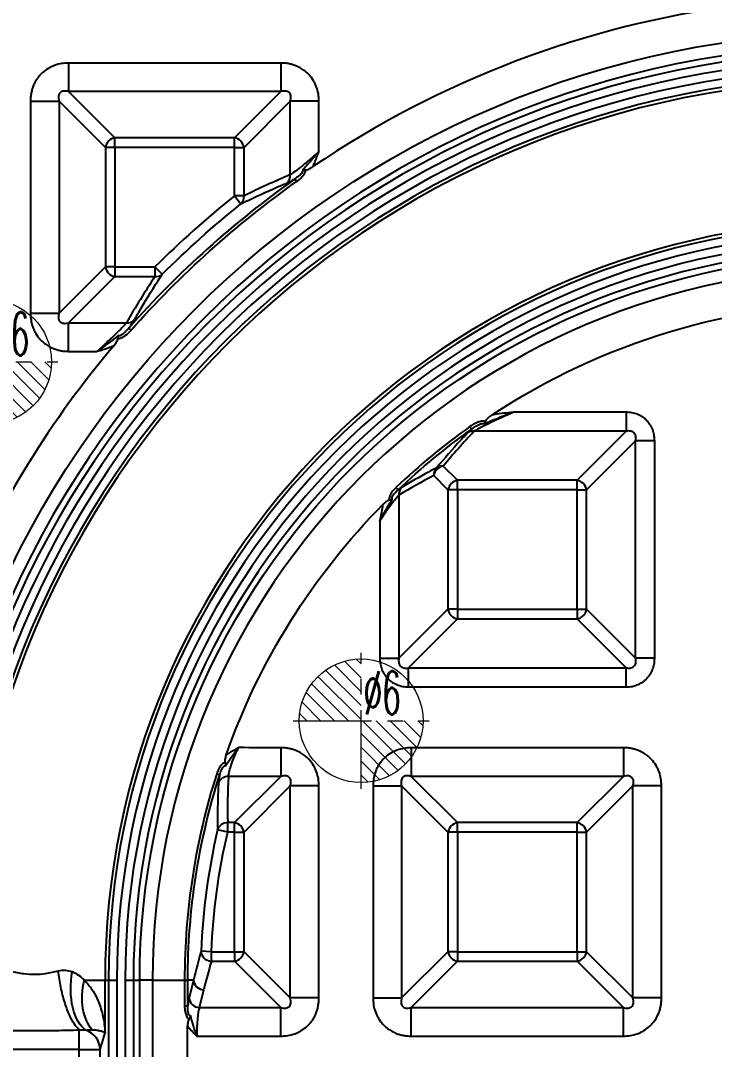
# Model space of a CAD drawing. Header units: millimetres. Extents: x 2595 to 3308, y 1499 to 1823.
# Drawn here: x 3093 to 3126.62, y 1670.16 to 1720.04 of the extents above; entities that cross this region are included whole.
import ezdxf
from ezdxf.lldxf.tags import DXFTag

# ---------------------------------------------------------------- set-up
doc = ezdxf.new("R2010")
doc.units = ezdxf.units.MM
doc.linetypes.add('CENTER', pattern=[2, 1.25, -0.25, 0.25, -0.25])
doc.layers.add('5', color=7, linetype='Continuous', true_color=0xffffff)
doc.layers.add('epin', color=13, linetype='Continuous', lineweight=9)
doc.styles.add('TXT05', font='txt.shx', dxfattribs={"width": 0.5, "bigfont": 'gbcbig.shx'})
tags = doc.linetypes.add('DASHED', pattern=[25.72, 12.86, -12.86]).pattern_tags.tags
tags[6:7] = [DXFTag(74, 4), DXFTag(75, 0), DXFTag(340, '0'), DXFTag(46, 0.0), DXFTag(50, 0.0), DXFTag(44, 0.0), DXFTag(45, 0.0)]
tags[4:5] = [DXFTag(74, 4), DXFTag(75, 0), DXFTag(340, '0'), DXFTag(46, 0.0), DXFTag(50, 0.0), DXFTag(44, 0.0), DXFTag(45, 0.0)]

# ---------------------------------------------------------------- blocks, each defined once
blk = doc.blocks.new('epin_ejp_6')
at = {"layer": 'epin'}
h = blk.add_hatch(dxfattribs=at)
h.set_pattern_fill('_ANSI31', color=123, scale=0.15, angle=90, style=0)
h.set_pattern_definition([(135, (-2656.51364, 153.2396), (-0.336759605, -0.336759605), [])])
h.paths.add_polyline_path([(0, 3, 0.414214), (-3, 0), (0, 0)])
h.paths.add_polyline_path([(3, 0), (0, 0), (0, -3, 0.414214)])
at = {"layer": 'epin', "color": 1, "linetype": 'CENTER', "ltscale": 3.048}
for p, q in [((0, -3.3), (0, 3.3)), ((-3.3, 0), (3.3, 0))]:
    blk.add_line(p, q, dxfattribs=at)
at = {"layer": 'epin'}
blk.add_circle((0, 0), 3, dxfattribs=at)
at = {"layer": 'epin', "color": 6, "style": 'TXT05', "width": 0.5}
blk.add_text('%%c6', height=2.1, dxfattribs=at).set_placement((0.12, 0.3))

msp = doc.modelspace()

# ---------------------------------------------------------------- linework, layer by layer
at = {"layer": '5', "color": 7, "linetype": 'Continuous'}
for p, q in [((3105.61, 1717.98), (3095.328, 1717.98)), ((3095.328, 1717.98), (3095.328, 1716.594)), ((3105.61, 1716.594), (3095.328, 1716.594)), ((3097.571, 1714.351), (3095.328, 1716.594)), ((3103.366, 1714.351), (3105.61, 1716.594)), ((3093.479, 1716.132), (3093.479, 1705.85)), ((3097.109, 1713.889), (3094.866, 1716.132)), ((3094.866, 1716.132), (3094.866, 1705.85)), ((3103.828, 1713.889), (3106.072, 1716.132)), ((3107.458, 1716.132), (3106.072, 1716.132)), ((3106.072, 1712.564), (3106.072, 1716.132)), ((3107.458, 1713.686), (3107.458, 1716.132)), ((3103.366, 1714.351), (3097.571, 1714.351)), ((3097.571, 1713.889), (3097.571, 1714.351)), ((3103.366, 1713.889), (3103.366, 1714.351)), ((3097.571, 1713.889), (3097.109, 1713.889)), ((3097.109, 1713.889), (3097.109, 1708.094)), ((3103.366, 1713.889), (3097.571, 1713.889)), ((3097.571, 1713.889), (3097.571, 1708.094)), ((3103.366, 1713.889), (3103.828, 1713.889)), ((3103.366, 1711.541), (3103.366, 1713.889)), ((3103.828, 1711.541), (3103.828, 1713.889)), ((3106.377, 1712.233), (3106.287, 1712.359)), ((3103.366, 1711.541), (3103.68, 1711.151)), ((3103.828, 1711.541), (3103.366, 1711.541)), ((3097.109, 1708.094), (3094.866, 1705.85)), ((3097.571, 1708.094), (3097.109, 1708.094)), ((3097.571, 1708.094), (3097.571, 1707.631)), ((3097.571, 1708.094), (3099.513, 1708.094)), ((3099.513, 1708.094), (3099.513, 1707.631)), ((3099.513, 1708.094), (3099.866, 1707.739)), ((3097.571, 1707.631), (3095.328, 1705.388)), ((3097.571, 1707.631), (3099.513, 1707.631)), ((3093.479, 1705.85), (3094.866, 1705.85)), ((3095.328, 1705.388), (3098.133, 1705.388)), ((3098.359, 1705.029), (3098.243, 1705.131)), ((3095.328, 1704.002), (3096.711, 1704.002)), ((3122.339, 1701.05), (3122.339, 1700.126)), ((3114.775, 1700.357), (3114.864, 1700.232)), ((3122.339, 1700.126), (3114.981, 1700.126)), ((3119.965, 1697.752), (3122.339, 1700.126)), ((3120.427, 1697.29), (3122.801, 1699.664)), ((3122.801, 1689.121), (3122.801, 1699.664)), ((3123.726, 1699.664), (3122.801, 1699.664)), ((3123.726, 1689.121), (3123.726, 1699.664)), ((3114.17, 1697.752), (3113.484, 1698.438)), ((3113.708, 1697.29), (3113.022, 1697.975)), ((3111.184, 1697.392), (3111.29, 1697.281)), ((3114.17, 1697.29), (3114.17, 1697.752)), ((3119.965, 1697.752), (3114.17, 1697.752)), ((3119.965, 1697.29), (3119.965, 1697.752)), ((3111.334, 1697.03), (3111.334, 1689.121)), ((3114.17, 1697.29), (3113.708, 1697.29)), ((3113.708, 1697.29), (3113.708, 1691.495)), ((3119.965, 1697.29), (3114.17, 1697.29)), ((3114.17, 1697.29), (3114.17, 1691.495)), ((3119.965, 1691.495), (3119.965, 1697.29)), ((3119.965, 1697.29), (3120.427, 1697.29)), ((3120.427, 1691.495), (3120.427, 1697.29)), ((3110.41, 1695.784), (3110.41, 1689.121)), ((3113.708, 1691.495), (3111.334, 1689.121)), ((3114.17, 1691.495), (3113.708, 1691.495)), ((3114.17, 1691.495), (3119.965, 1691.495)), ((3114.17, 1691.495), (3114.17, 1691.032)), ((3119.965, 1691.495), (3119.965, 1691.032)), ((3119.965, 1691.495), (3120.427, 1691.495)), ((3120.427, 1691.495), (3122.801, 1689.121)), ((3114.17, 1691.032), (3111.796, 1688.658)), ((3114.17, 1691.032), (3119.965, 1691.032)), ((3119.965, 1691.032), (3122.339, 1688.658)), ((3110.41, 1689.121), (3111.334, 1689.121)), ((3123.726, 1689.121), (3122.801, 1689.121)), ((3111.796, 1687.734), (3111.796, 1688.658)), ((3111.796, 1688.658), (3122.339, 1688.658)), ((3122.339, 1687.734), (3122.339, 1688.658)), ((3111.796, 1687.734), (3122.339, 1687.734)), ((3122.209, 1684.782), (3111.927, 1684.782)), ((3111.927, 1684.782), (3111.927, 1683.396)), ((3102.505, 1683.52), (3102.652, 1683.474)), ((3105.61, 1683.396), (3103.072, 1683.396)), ((3103.366, 1681.153), (3105.61, 1683.396)), ((3103.828, 1680.691), (3106.072, 1682.934)), ((3107.458, 1682.934), (3106.072, 1682.934)), ((3106.072, 1672.652), (3106.072, 1682.934)), ((3107.458, 1672.652), (3107.458, 1682.934)), ((3110.078, 1682.934), (3110.078, 1672.652)), ((3111.465, 1682.934), (3111.465, 1672.652)), ((3113.708, 1680.691), (3111.465, 1682.934)), ((3122.209, 1683.396), (3111.927, 1683.396)), ((3114.17, 1681.153), (3111.927, 1683.396)), ((3119.965, 1681.153), (3122.209, 1683.396)), ((3120.427, 1680.691), (3122.671, 1682.934)), ((3122.671, 1672.652), (3122.671, 1682.934)), ((3124.057, 1682.934), (3122.671, 1682.934)), ((3124.057, 1672.652), (3124.057, 1682.934)), ((3103.038, 1680.691), (3103.038, 1681.153)), ((3103.366, 1681.153), (3103.038, 1681.153)), ((3103.366, 1680.691), (3103.366, 1681.153)), ((3114.17, 1680.691), (3114.17, 1681.153)), ((3119.965, 1681.153), (3114.17, 1681.153)), ((3119.965, 1680.691), (3119.965, 1681.153)), ((3103.038, 1680.691), (3102.55, 1680.804)), ((3103.366, 1680.691), (3103.038, 1680.691)), ((3103.366, 1674.896), (3103.366, 1680.691)), ((3103.366, 1680.691), (3103.828, 1680.691)), ((3103.828, 1674.896), (3103.828, 1680.691)), ((3114.17, 1680.691), (3113.708, 1680.691)), ((3113.708, 1680.691), (3113.708, 1674.896)), ((3114.17, 1680.691), (3114.17, 1674.896)), ((3119.965, 1680.691), (3114.17, 1680.691)), ((3119.965, 1674.896), (3119.965, 1680.691)), ((3119.965, 1680.691), (3120.427, 1680.691)), ((3120.427, 1674.896), (3120.427, 1680.691)), ((3102.246, 1674.896), (3101.746, 1674.917)), ((3102.246, 1674.433), (3102.246, 1674.896)), ((3102.246, 1674.896), (3103.366, 1674.896)), ((3103.366, 1674.896), (3103.828, 1674.896)), ((3103.366, 1674.896), (3103.366, 1674.433)), ((3103.828, 1674.896), (3106.072, 1672.652)), ((3113.708, 1674.896), (3111.465, 1672.652)), ((3114.17, 1674.896), (3113.708, 1674.896)), ((3114.17, 1674.896), (3119.965, 1674.896)), ((3114.17, 1674.896), (3114.17, 1674.433)), ((3119.965, 1674.896), (3119.965, 1674.433)), ((3119.965, 1674.896), (3120.427, 1674.896)), ((3120.427, 1674.896), (3122.671, 1672.652)), ((3102.246, 1674.433), (3103.366, 1674.433)), ((3103.366, 1674.433), (3105.61, 1672.19)), ((3114.17, 1674.433), (3111.927, 1672.19)), ((3114.17, 1674.433), (3119.965, 1674.433)), ((3119.965, 1674.433), (3122.209, 1672.19)), ((3096.092, 1673.518), (3097.094, 1673.518)), ((3097.094, 1670.97), (3097.094, 1673.518)), ((3097.094, 1673.518), (3097.263, 1673.518)), ((3097.263, 1673.518), (3097.664, 1673.518)), ((3097.263, 1673.518), (3097.263, 1629.254)), ((3097.664, 1673.518), (3097.664, 1629.254)), ((3098.068, 1673.518), (3098.47, 1673.518)), ((3098.068, 1673.518), (3098.068, 1629.254)), ((3098.47, 1673.518), (3098.47, 1629.254)), ((3098.47, 1673.518), (3098.775, 1673.518)), ((3098.775, 1629.254), (3098.775, 1673.518)), ((3099.395, 1673.518), (3099.395, 1629.254)), ((3100.951, 1673.518), (3100.951, 1672.264)), ((3101.105, 1672.264), (3101.105, 1673.518)), ((3101.378, 1673.518), (3101.167, 1672.652)), ((3101.667, 1672.19), (3101.879, 1673.055)), ((3110.078, 1672.652), (3111.465, 1672.652)), ((3100.951, 1672.264), (3101.105, 1672.264)), ((3101.667, 1672.19), (3105.61, 1672.19)), ((3105.61, 1670.804), (3105.61, 1672.19)), ((3111.927, 1672.19), (3122.209, 1672.19)), ((3122.209, 1670.804), (3122.209, 1672.19)), ((3095.848, 1670.158), (3095.848, 1671.108)), ((3096.853, 1670.158), (3097.094, 1670.97)), ((3101.093, 1667.269), (3101.093, 1671.299)), ((3101.539, 1670.804), (3105.61, 1670.804)), ((3111.927, 1670.804), (3122.209, 1670.804)), ((3095.848, 1670.158), (3091.508, 1670.158)), ((3095.848, 1667.635), (3095.848, 1670.158)), ((3095.848, 1670.158), (3096.853, 1670.158)), ((3096.853, 1667.635), (3096.853, 1670.158))]:
    msp.add_line(p, q, dxfattribs=at)
at = {"layer": '5', "color": 7, "linetype": 'Continuous', "extrusion": (0, 0, -1)}
for centre, radius, start, end in [((-3148.002, 1669.494), 100.07, 313.95835, 233.17746), ((-3148.002, 1669.494), 99.038, 313.97894, 78.94), ((-3133.918, 1673.518), 45.957, 360, 90), ((-3133.918, 1673.518), 47.512, 41.5456, 54.5725), ((-3133.918, 1673.518), 48.277, 45.1418, 51.2181), ((-3133.918, 1673.518), 35.144, 0, 90), ((-3133.918, 1673.518), 32.826, 56.601, 90), ((-3133.918, 1673.518), 32.814, 46.4017, 54.5013), ((-3133.918, 1673.518), 32.826, 19.3996, 44.6262), ((-3133.918, 1673.518), 32.814, 360, 17.6627), ((-3133.918, 1673.518), 31.703, 2.4913, 13.0768)]:
    msp.add_arc(centre, radius, start, end, dxfattribs=at)
at = {"layer": '5', "color": 7, "linetype": 'DASHED'}
for radius, start, end in [(100.573, 306.62661, 226.18317), (100.572, 306.62578, 226.19708)]:
    msp.add_arc((3148.002, 1669.494), radius, start, end, dxfattribs=at)
at = {"layer": '5', "color": 7, "linetype": 'Continuous'}
for centre, radius, start, end in [((3148.002, 1669.494), 100.547, 306.63636, 233.36364), ((3148.002, 1669.494), 99.282, 100.95124, 226.04921), ((3148.002, 1669.494), 99.081, 101.04979, 226.04537), ((3148.002, 1663.458), 82.176, 105.12421, 164.87579), ((3148.002, 1663.458), 81.732, 105.12421, 164.87579), ((3133.918, 1673.518), 47.654, 97.468, 124.1474), ((3133.918, 1673.518), 45.336, 90, 180), ((3133.918, 1673.518), 45.032, 90, 180), ((3133.918, 1673.518), 44.63, 90, 180), ((3133.918, 1673.518), 44.226, 90, 180), ((3133.918, 1673.518), 43.824, 90, 180), ((3133.918, 1673.518), 43.656, 90, 180), ((3133.918, 1673.518), 47.666, 125.4275, 138.4544), ((3133.918, 1673.518), 48.777, 128.7819, 134.8582), ((3133.918, 1673.518), 36.824, 90, 180), ((3133.918, 1673.518), 36.656, 90, 180), ((3133.918, 1673.518), 36.254, 90, 180), ((3133.918, 1673.518), 35.85, 90, 180), ((3133.918, 1673.518), 35.448, 90, 180), ((3133.918, 1673.518), 34.523, 90, 180), ((3133.918, 1673.518), 47.654, 139.8104, 156.7202), ((3133.918, 1673.518), 32.968, 125.4987, 133.5983), ((3133.918, 1673.518), 32.968, 162.3373, 180), ((3133.918, 1673.518), 32.203, 166.9232, 177.5087)]:
    msp.add_arc(centre, radius, start, end, dxfattribs=at)
for centre, major_axis, ratio, start_param, end_param in [((3097.571, 1713.889), (0.356, 0.356), 0.854588, 0.863645, 2.277948), ((3103.366, 1713.889), (0.356, -0.356), 0.854588, 0.863645, 2.277948), ((3123.634, 1673.518), (43.933, 0), 0.969623, 1.982052, 2.038483), ((3105.61, 1712.564), (-0.196, 0.463), 0.906231, 3.391423, 4.346428), ((3103.366, 1711.541), (-0.221, 0.452), 0.902069, 3.386219, 4.29641), ((3097.571, 1708.094), (-0.356, 0.356), 0.854588, 0.863645, 2.277948), ((3133.918, 1683.546), (0, -42.886), 0.969623, 4.116035, 4.177993), ((3099.513, 1708.094), (0.42, -0.277), 0.889244, 5.241915, 6.052637), ((3098.133, 1705.85), (0.436, -0.25), 0.896066, 5.187344, 6.045487), ((3133.918, 1680.715), (0, -27.535), 0.969623, 3.930056, 4.013164), ((3114.981, 1699.664), (-0.362, 0.349), 0.858725, 5.403704, 6.07776), ((3113.484, 1697.975), (-0.356, -0.356), 0.854588, 4.005238, 5.41954), ((3113.484, 1697.975), (-0.39, 0.318), 0.874574, 5.331882, 6.065909), ((3126.465, 1673.518), (28.582, 0), 0.969623, 2.060431, 2.128653), ((3113.484, 1697.975), (0.231, -0.447), 0.900233, 3.38403, 4.276985), ((3111.796, 1697.03), (0.26, -0.43), 0.893636, 3.376662, 4.216743), ((3114.17, 1697.29), (0.356, 0.356), 0.854588, 0.863645, 2.277948), ((3119.965, 1697.29), (0.356, -0.356), 0.854588, 0.863645, 2.277948), ((3114.17, 1691.495), (-0.356, 0.356), 0.854588, 0.863645, 2.277948), ((3119.965, 1691.495), (-0.356, -0.356), 0.854588, 0.863645, 2.277948), ((3103.072, 1682.934), (0.502, -0.025), 0.918598, 1.616249, 2.873908), ((3133.918, 1681.771), (0, -31.854), 0.969623, 4.661367, 4.731814), ((3103.038, 1680.691), (0.503, 0.009), 0.918748, 1.553491, 2.873665), ((3103.366, 1680.691), (0.356, -0.356), 0.854588, 0.863645, 2.277948), ((3114.17, 1680.691), (0.356, 0.356), 0.854588, 0.863645, 2.277948), ((3119.965, 1680.691), (0.356, -0.356), 0.854588, 0.863645, 2.277948), ((3102.246, 1674.896), (0.483, -0.139), 0.912878, 3.400527, 4.969776), ((3103.366, 1674.896), (-0.356, -0.356), 0.854588, 0.863645, 2.277948), ((3114.17, 1674.896), (-0.356, 0.356), 0.854588, 0.863645, 2.277948), ((3119.965, 1674.896), (-0.356, -0.356), 0.854588, 0.863645, 2.277948), ((3133.918, 1664.72), (0, -34.079), 0.969623, 4.423337, 4.465275), ((3101.879, 1673.518), (0.489, -0.12), 0.914519, 3.402945, 4.932463), ((3101.25, 1670.804), (0, -2.012), 0.105104, 3.547427, 3.90009), ((3101.667, 1672.652), (0.489, -0.12), 0.914519, 3.402945, 4.932463), ((3101.75, 1670.804), (0, -1.509), 0.140139, 3.547427, 4.712389), ((3095.848, 1670.158), (0.964, -0.287), 0.983499, 0.293479, 1.538729)]:
    msp.add_ellipse(centre, major_axis=major_axis, ratio=ratio, start_param=start_param, end_param=end_param, dxfattribs=at)
for points, knots in [([(3129.373, 1746.77), (3128.884, 1746.658), (3127.908, 1746.433), (3125.966, 1745.94), (3123.557, 1745.263), (3120.696, 1744.347), (3116.926, 1742.993), (3113.231, 1741.439), (3109.627, 1739.692), (3104.321, 1736.886), (3099.262, 1733.608), (3094.534, 1729.913), (3092.235, 1727.982), (3090.006, 1725.971), (3087.611, 1723.652), (3085.083, 1720.993), (3082.466, 1717.968), (3079.995, 1714.822), (3078.061, 1712.108), (3076.592, 1709.883), (3075.53, 1708.19), (3074.509, 1706.472), (3073.365, 1704.441), (3072.126, 1702.082), (3070.827, 1699.381), (3069.624, 1696.636), (3068.519, 1693.851), (3067.513, 1691.03), (3066.608, 1688.176), (3065.938, 1685.772), (3065.451, 1683.836), (3065.229, 1682.862), (3065.118, 1682.375)], [0, 0, 0, 0, 0.015671, 0.031323, 0.062599, 0.093882, 0.125181, 0.187762, 0.21905, 0.250334, 0.375349, 0.406621, 0.43789, 0.469156, 0.500417, 0.542089, 0.583754, 0.625411, 0.667063, 0.687888, 0.708711, 0.729532, 0.750352, 0.781575, 0.812791, 0.844003, 0.875216, 0.906422, 0.937608, 0.968783, 0.984383, 1, 1, 1, 1]), ([(3129.47, 1746.342), (3127.542, 1745.867), (3123.673, 1744.914), (3118.027, 1742.972), (3112.506, 1740.659), (3105.398, 1737.058), (3097.008, 1731.624), (3087.979, 1723.762), (3080.151, 1714.713), (3074.78, 1706.367), (3071.203, 1699.265), (3069.178, 1694.43), (3067.65, 1690.067), (3066.497, 1686.264), (3065.871, 1683.629), (3065.551, 1682.282)], [0, 0, 0, 0, 0.062362, 0.1252, 0.187404, 0.250379, 0.375434, 0.500449, 0.625398, 0.750287, 0.811235, 0.875174, 0.914887, 0.956496, 1, 1, 1, 1]), ([(3095.328, 1717.98), (3095.214, 1717.975), (3094.984, 1717.964), (3094.704, 1717.889), (3094.49, 1717.8), (3094.282, 1717.689), (3094.09, 1717.545), (3093.922, 1717.372), (3093.821, 1717.242), (3093.72, 1717.086), (3093.635, 1716.919), (3093.563, 1716.722), (3093.516, 1716.535), (3093.485, 1716.338), (3093.481, 1716.202), (3093.479, 1716.132)], [0, 0, 0, 0, 0.117404, 0.235804, 0.295415, 0.355364, 0.477207, 0.539685, 0.603015, 0.645573, 0.730964, 0.795158, 0.860435, 0.928322, 1, 1, 1, 1]), ([(3107.458, 1716.132), (3107.453, 1716.246), (3107.442, 1716.476), (3107.367, 1716.756), (3107.278, 1716.97), (3107.166, 1717.178), (3107.023, 1717.37), (3106.849, 1717.538), (3106.72, 1717.639), (3106.564, 1717.74), (3106.396, 1717.825), (3106.199, 1717.897), (3106.013, 1717.944), (3105.815, 1717.975), (3105.679, 1717.978), (3105.61, 1717.98)], [0, 0, 0, 0, 0.117404, 0.235804, 0.295415, 0.355364, 0.477207, 0.539685, 0.603015, 0.645573, 0.730964, 0.795158, 0.860435, 0.928322, 1, 1, 1, 1]), ([(3095.328, 1716.594), (3095.29, 1716.604), (3095.217, 1716.622), (3095.108, 1716.626), (3095.01, 1716.608), (3094.925, 1716.56), (3094.864, 1716.479), (3094.835, 1716.378), (3094.835, 1716.258), (3094.855, 1716.177), (3094.866, 1716.132)], [0, 0, 0, 0, 0.147174, 0.276121, 0.386166, 0.48296, 0.579882, 0.691662, 0.82731, 1, 1, 1, 1]), ([(3106.072, 1716.132), (3106.081, 1716.17), (3106.099, 1716.243), (3106.104, 1716.351), (3106.085, 1716.45), (3106.037, 1716.535), (3105.957, 1716.596), (3105.856, 1716.624), (3105.736, 1716.625), (3105.655, 1716.605), (3105.61, 1716.594)], [0, 0, 0, 0, 0.147174, 0.276121, 0.386166, 0.48296, 0.579882, 0.691662, 0.82731, 1, 1, 1, 1]), ([(3107.458, 1713.686), (3107.337, 1713.58), (3107.214, 1713.473), (3106.944, 1713.241), (3106.796, 1713.116), (3106.537, 1712.903), (3106.423, 1712.811), (3106.223, 1712.661), (3106.136, 1712.6), (3106.072, 1712.564)], [0, 0, 0, 0, 0.229923, 0.229923, 0.516166, 0.516166, 0.761204, 0.761204, 1, 1, 1, 1]), ([(3107.458, 1713.686), (3107.456, 1713.684), (3107.454, 1713.681), (3107.446, 1713.673), (3107.441, 1713.667), (3107.412, 1713.633), (3107.389, 1713.605), (3107.264, 1713.46), (3107.163, 1713.343), (3106.926, 1713.073), (3106.791, 1712.92), (3106.655, 1712.775)], [0, 0, 0, 0, 0.008024, 0.008024, 0.027586, 0.027586, 0.115729, 0.115729, 0.494128, 0.494128, 1, 1, 1, 1]), ([(3107.169, 1712.956), (3107.197, 1713.02), (3107.225, 1713.085), (3107.323, 1713.324), (3107.389, 1713.501), (3107.456, 1713.681), (3107.457, 1713.684), (3107.458, 1713.686)], [0, 0, 0, 0, 0.267552, 0.267552, 0.988966, 0.988966, 1, 1, 1, 1]), ([(3106.812, 1712.802), (3106.846, 1712.802), (3106.883, 1712.811), (3106.98, 1712.844), (3107.04, 1712.876), (3107.122, 1712.925), (3107.146, 1712.94), (3107.169, 1712.956)], [0, 0, 0, 0, 0.2892, 0.2892, 0.789848, 0.789848, 1, 1, 1, 1]), ([(3105.903, 1712.159), (3105.986, 1712.194), (3106.101, 1712.253), (3106.251, 1712.338), (3106.269, 1712.348), (3106.287, 1712.359)], [0, 0, 0, 0, 0.882935, 0.882935, 1, 1, 1, 1]), ([(3106.655, 1712.775), (3106.66, 1712.771), (3106.664, 1712.766), (3106.668, 1712.757), (3106.669, 1712.753), (3106.671, 1712.743), (3106.671, 1712.735), (3106.667, 1712.718), (3106.664, 1712.708), (3106.647, 1712.673), (3106.628, 1712.648), (3106.575, 1712.586), (3106.537, 1712.551), (3106.46, 1712.484), (3106.419, 1712.452), (3106.348, 1712.4), (3106.318, 1712.379), (3106.287, 1712.359)], [0, 0, 0, 0, 0.045047, 0.045047, 0.068561, 0.068561, 0.11391, 0.11391, 0.164576, 0.164576, 0.313376, 0.313376, 0.558848, 0.558848, 0.814385, 0.814385, 1, 1, 1, 1]), ([(3106.377, 1712.233), (3106.469, 1712.299), (3106.557, 1712.373), (3106.678, 1712.503), (3106.719, 1712.554), (3106.769, 1712.638), (3106.784, 1712.669), (3106.798, 1712.708), (3106.801, 1712.717), (3106.81, 1712.751), (3106.813, 1712.777), (3106.812, 1712.802)], [0, 0, 0, 0, 0.437816, 0.437816, 0.696193, 0.696193, 0.839705, 0.839705, 0.87948, 0.87948, 1, 1, 1, 1]), ([(3106.655, 1712.775), (3106.656, 1712.775), (3106.657, 1712.775), (3106.705, 1712.792), (3106.757, 1712.801), (3106.812, 1712.802)], [0, 0, 0, 0, 0.023766, 0.023766, 1, 1, 1, 1]), ([(3103.68, 1711.151), (3103.809, 1711.214), (3103.938, 1711.276), (3104.584, 1711.583), (3105.101, 1711.817), (3105.714, 1712.079), (3105.809, 1712.119), (3105.903, 1712.159)], [0, 0, 0, 0, 0.174547, 0.174547, 0.872785, 0.872785, 1, 1, 1, 1]), ([(3098.504, 1705.515), (3098.577, 1705.643), (3098.651, 1705.771), (3099.026, 1706.412), (3099.339, 1706.923), (3099.733, 1707.535), (3099.799, 1707.637), (3099.866, 1707.739)], [0, 0, 0, 0, 0.172374, 0.172374, 0.861945, 0.861945, 1, 1, 1, 1]), ([(3093.479, 1705.85), (3093.485, 1705.736), (3093.495, 1705.506), (3093.571, 1705.226), (3093.66, 1705.012), (3093.771, 1704.804), (3093.915, 1704.613), (3094.088, 1704.444), (3094.217, 1704.343), (3094.374, 1704.242), (3094.541, 1704.157), (3094.738, 1704.085), (3094.925, 1704.038), (3095.122, 1704.008), (3095.258, 1704.004), (3095.328, 1704.002)], [0, 0, 0, 0, 0.117404, 0.235804, 0.295415, 0.355364, 0.477207, 0.539685, 0.603015, 0.645573, 0.730964, 0.795158, 0.860435, 0.928322, 1, 1, 1, 1]), ([(3094.866, 1705.85), (3094.856, 1705.812), (3094.838, 1705.74), (3094.834, 1705.631), (3094.852, 1705.532), (3094.9, 1705.447), (3094.98, 1705.386), (3095.082, 1705.358), (3095.202, 1705.357), (3095.283, 1705.377), (3095.328, 1705.388)], [0, 0, 0, 0, 0.147174, 0.276121, 0.386166, 0.48296, 0.579882, 0.691662, 0.82731, 1, 1, 1, 1]), ([(3098.133, 1705.388), (3098.084, 1705.324), (3098.005, 1705.237), (3097.82, 1705.046), (3097.709, 1704.937), (3097.412, 1704.651), (3097.213, 1704.465), (3096.913, 1704.187), (3096.812, 1704.094), (3096.711, 1704.002)], [0, 0, 0, 0, 0.224981, 0.224981, 0.457234, 0.457234, 0.820632, 0.820632, 1, 1, 1, 1]), ([(3098.243, 1705.131), (3098.259, 1705.151), (3098.274, 1705.172), (3098.38, 1705.319), (3098.457, 1705.432), (3098.504, 1705.515)], [0, 0, 0, 0, 0.133703, 0.133703, 1, 1, 1, 1]), ([(3097.723, 1704.633), (3097.741, 1704.63), (3097.76, 1704.63), (3097.797, 1704.633), (3097.814, 1704.636), (3097.864, 1704.649), (3097.897, 1704.662), (3097.977, 1704.701), (3098.025, 1704.73), (3098.175, 1704.838), (3098.272, 1704.93), (3098.359, 1705.029)], [0, 0, 0, 0, 0.086711, 0.086711, 0.160772, 0.160772, 0.300965, 0.300965, 0.513086, 0.513086, 1, 1, 1, 1]), ([(3098.243, 1705.131), (3098.178, 1705.051), (3098.106, 1704.973), (3097.994, 1704.871), (3097.959, 1704.842), (3097.909, 1704.806), (3097.895, 1704.796), (3097.862, 1704.777), (3097.843, 1704.767), (3097.817, 1704.759), (3097.809, 1704.758), (3097.793, 1704.757), (3097.786, 1704.758), (3097.78, 1704.761), (3097.78, 1704.761), (3097.772, 1704.764), (3097.767, 1704.77), (3097.762, 1704.776)], [0, 0, 0, 0, 0.492014, 0.492014, 0.694545, 0.694545, 0.771888, 0.771888, 0.867538, 0.867538, 0.907851, 0.907851, 0.948761, 0.948761, 0.950456, 0.950456, 1, 1, 1, 1]), ([(3097.762, 1704.776), (3097.755, 1704.77), (3097.747, 1704.764), (3097.56, 1704.619), (3097.374, 1704.482), (3097.063, 1704.255), (3096.937, 1704.164), (3096.785, 1704.055), (3096.758, 1704.035), (3096.727, 1704.014), (3096.724, 1704.011), (3096.717, 1704.006), (3096.714, 1704.004), (3096.711, 1704.002)], [0, 0, 0, 0, 0.02335, 0.02335, 0.554673, 0.554673, 0.906434, 0.906434, 0.981194, 0.981194, 0.991835, 0.991835, 1, 1, 1, 1]), ([(3097.515, 1704.27), (3097.574, 1704.339), (3097.629, 1704.414), (3097.69, 1704.526), (3097.706, 1704.562), (3097.719, 1704.609), (3097.721, 1704.621), (3097.723, 1704.633)], [0, 0, 0, 0, 0.634868, 0.634868, 0.909347, 0.909347, 1, 1, 1, 1]), ([(3097.723, 1704.633), (3097.729, 1704.683), (3097.741, 1704.73), (3097.761, 1704.773), (3097.762, 1704.775), (3097.762, 1704.776)], [0, 0, 0, 0, 0.974247, 0.974247, 1, 1, 1, 1]), ([(3096.711, 1704.002), (3096.714, 1704.003), (3096.717, 1704.004), (3096.896, 1704.06), (3097.071, 1704.116), (3097.335, 1704.205), (3097.425, 1704.237), (3097.515, 1704.27)], [0, 0, 0, 0, 0.011459, 0.011459, 0.662212, 0.662212, 1, 1, 1, 1]), ([(3114.981, 1700.126), (3115.044, 1700.169), (3115.134, 1700.223), (3115.375, 1700.357), (3115.54, 1700.442), (3116.011, 1700.674), (3116.334, 1700.821), (3116.729, 1700.988), (3116.8, 1701.018), (3116.872, 1701.048)], [0, 0, 0, 0, 0.169584, 0.169584, 0.427219, 0.427219, 0.896818, 0.896818, 1, 1, 1, 1]), ([(3115.438, 1700.477), (3115.623, 1700.561), (3115.813, 1700.641), (3116.228, 1700.809), (3116.454, 1700.896), (3116.742, 1701.001), (3116.803, 1701.023), (3116.867, 1701.046), (3116.87, 1701.047), (3116.872, 1701.048)], [0, 0, 0, 0, 0.403064, 0.403064, 0.86937, 0.86937, 0.994562, 0.994562, 1, 1, 1, 1]), ([(3115.849, 1700.922), (3115.786, 1700.881), (3115.725, 1700.837), (3115.624, 1700.751), (3115.582, 1700.711), (3115.531, 1700.643), (3115.515, 1700.619), (3115.506, 1700.595)], [0, 0, 0, 0, 0.458016, 0.458016, 0.816832, 0.816832, 1, 1, 1, 1]), ([(3116.872, 1701.049), (3116.869, 1701.049), (3116.867, 1701.049), (3116.567, 1701.016), (3116.271, 1700.982), (3115.933, 1700.935), (3115.891, 1700.929), (3115.849, 1700.922)], [0, 0, 0, 0, 0.007631, 0.007631, 0.876651, 0.876651, 1, 1, 1, 1]), ([(3123.726, 1699.664), (3123.722, 1699.741), (3123.716, 1699.9), (3123.668, 1700.096), (3123.609, 1700.252), (3123.551, 1700.369), (3123.479, 1700.485), (3123.391, 1700.597), (3123.305, 1700.684), (3123.23, 1700.749), (3123.149, 1700.81), (3123.042, 1700.878), (3122.863, 1700.964), (3122.628, 1701.035), (3122.435, 1701.045), (3122.339, 1701.05)], [0, 0, 0, 0, 0.106159, 0.216807, 0.274548, 0.334221, 0.396374, 0.461245, 0.528676, 0.563095, 0.5978, 0.667373, 0.736091, 0.869534, 1, 1, 1, 1]), ([(3115.506, 1700.595), (3115.487, 1700.603), (3115.466, 1700.609), (3115.428, 1700.615), (3115.41, 1700.616), (3115.356, 1700.615), (3115.32, 1700.61), (3115.229, 1700.59), (3115.174, 1700.572), (3115, 1700.502), (3114.883, 1700.435), (3114.775, 1700.357)], [0, 0, 0, 0, 0.093778, 0.093778, 0.166817, 0.166817, 0.308609, 0.308609, 0.520235, 0.520235, 1, 1, 1, 1]), ([(3114.864, 1700.232), (3114.947, 1700.296), (3115.038, 1700.356), (3115.174, 1700.431), (3115.217, 1700.453), (3115.278, 1700.478), (3115.295, 1700.484), (3115.334, 1700.497), (3115.356, 1700.503), (3115.386, 1700.505), (3115.394, 1700.505), (3115.409, 1700.503), (3115.416, 1700.501), (3115.427, 1700.495), (3115.431, 1700.491), (3115.435, 1700.483), (3115.437, 1700.48), (3115.438, 1700.477)], [0, 0, 0, 0, 0.482619, 0.482619, 0.689499, 0.689499, 0.769711, 0.769711, 0.870169, 0.870169, 0.907739, 0.907739, 0.94565, 0.94565, 0.978783, 0.978783, 1, 1, 1, 1]), ([(3115.506, 1700.595), (3115.489, 1700.552), (3115.467, 1700.513), (3115.439, 1700.479), (3115.439, 1700.478), (3115.438, 1700.477)], [0, 0, 0, 0, 0.971545, 0.971545, 1, 1, 1, 1]), ([(3114.688, 1700.069), (3114.567, 1699.944), (3114.448, 1699.819), (3113.919, 1699.252), (3113.531, 1698.807), (3113.164, 1698.359)], [0, 0, 0, 0, 0.221163, 0.221163, 1, 1, 1, 1]), ([(3122.801, 1699.664), (3122.807, 1699.696), (3122.818, 1699.758), (3122.816, 1699.853), (3122.795, 1699.946), (3122.747, 1700.032), (3122.667, 1700.099), (3122.566, 1700.136), (3122.453, 1700.145), (3122.378, 1700.132), (3122.339, 1700.126)], [0, 0, 0, 0, 0.12481, 0.243368, 0.35634, 0.467349, 0.583336, 0.709835, 0.8481, 1, 1, 1, 1]), ([(3113.164, 1698.359), (3113.033, 1698.291), (3112.902, 1698.222), (3112.33, 1697.913), (3111.891, 1697.661), (3111.453, 1697.394)], [0, 0, 0, 0, 0.229016, 0.229016, 1, 1, 1, 1]), ([(3111.184, 1697.392), (3111.107, 1697.319), (3111.037, 1697.238), (3110.945, 1697.097), (3110.914, 1697.039), (3110.882, 1696.951), (3110.873, 1696.92), (3110.867, 1696.879), (3110.866, 1696.868), (3110.864, 1696.834), (3110.865, 1696.81), (3110.87, 1696.788)], [0, 0, 0, 0, 0.428599, 0.428599, 0.694461, 0.694461, 0.836482, 0.836482, 0.88576, 0.88576, 1, 1, 1, 1]), ([(3110.41, 1695.784), (3110.48, 1695.894), (3110.551, 1696.004), (3110.739, 1696.285), (3110.859, 1696.455), (3111.045, 1696.7), (3111.113, 1696.786), (3111.226, 1696.919), (3111.273, 1696.971), (3111.32, 1697.017), (3111.327, 1697.024), (3111.334, 1697.03)], [0, 0, 0, 0, 0.225757, 0.225757, 0.588991, 0.588991, 0.801476, 0.801476, 0.967783, 0.967783, 1, 1, 1, 1]), ([(3111.028, 1696.846), (3111.021, 1696.85), (3111.015, 1696.856), (3111.007, 1696.869), (3111.005, 1696.875), (3111.003, 1696.892), (3111.005, 1696.903), (3111.009, 1696.921), (3111.011, 1696.928), (3111.02, 1696.955), (3111.031, 1696.974), (3111.066, 1697.035), (3111.095, 1697.074), (3111.176, 1697.173), (3111.232, 1697.23), (3111.29, 1697.281)], [0, 0, 0, 0, 0.066552, 0.066552, 0.111821, 0.111821, 0.174013, 0.174013, 0.212275, 0.212275, 0.325954, 0.325954, 0.575447, 0.575447, 1, 1, 1, 1]), ([(3110.41, 1695.784), (3110.411, 1695.787), (3110.413, 1695.79), (3110.42, 1695.804), (3110.426, 1695.814), (3110.457, 1695.872), (3110.483, 1695.919), (3110.591, 1696.117), (3110.676, 1696.267), (3110.849, 1696.562), (3110.938, 1696.707), (3111.028, 1696.846)], [0, 0, 0, 0, 0.008396, 0.008396, 0.037591, 0.037591, 0.165656, 0.165656, 0.580216, 0.580216, 1, 1, 1, 1]), ([(3110.556, 1696.577), (3110.547, 1696.538), (3110.539, 1696.5), (3110.486, 1696.239), (3110.448, 1696.016), (3110.411, 1695.79), (3110.41, 1695.787), (3110.41, 1695.784)], [0, 0, 0, 0, 0.147288, 0.147288, 0.988415, 0.988415, 1, 1, 1, 1]), ([(3110.87, 1696.788), (3110.839, 1696.782), (3110.806, 1696.769), (3110.725, 1696.724), (3110.676, 1696.687), (3110.605, 1696.625), (3110.58, 1696.601), (3110.556, 1696.577)], [0, 0, 0, 0, 0.274969, 0.274969, 0.739591, 0.739591, 1, 1, 1, 1]), ([(3111.028, 1696.846), (3111.027, 1696.845), (3111.026, 1696.845), (3110.98, 1696.819), (3110.928, 1696.8), (3110.87, 1696.788)], [0, 0, 0, 0, 0.022393, 0.022393, 1, 1, 1, 1]), ([(3110.41, 1689.121), (3110.413, 1689.043), (3110.42, 1688.885), (3110.468, 1688.688), (3110.527, 1688.533), (3110.585, 1688.415), (3110.657, 1688.299), (3110.745, 1688.187), (3110.83, 1688.1), (3110.906, 1688.035), (3110.987, 1687.974), (3111.094, 1687.906), (3111.273, 1687.821), (3111.508, 1687.749), (3111.701, 1687.739), (3111.796, 1687.734)], [0, 0, 0, 0, 0.106159, 0.216807, 0.274548, 0.334221, 0.396374, 0.461245, 0.528676, 0.563095, 0.5978, 0.667373, 0.736091, 0.869534, 1, 1, 1, 1]), ([(3111.334, 1689.121), (3111.329, 1689.089), (3111.318, 1689.026), (3111.32, 1688.931), (3111.341, 1688.838), (3111.389, 1688.752), (3111.468, 1688.685), (3111.57, 1688.648), (3111.683, 1688.639), (3111.757, 1688.652), (3111.796, 1688.658)], [0, 0, 0, 0, 0.12481, 0.243368, 0.35634, 0.467349, 0.583336, 0.709835, 0.8481, 1, 1, 1, 1]), ([(3122.339, 1687.734), (3122.417, 1687.737), (3122.575, 1687.744), (3122.771, 1687.792), (3122.927, 1687.851), (3123.045, 1687.909), (3123.161, 1687.981), (3123.273, 1688.069), (3123.36, 1688.155), (3123.425, 1688.23), (3123.486, 1688.311), (3123.554, 1688.418), (3123.639, 1688.597), (3123.711, 1688.832), (3123.721, 1689.025), (3123.726, 1689.121)], [0, 0, 0, 0, 0.106159, 0.216807, 0.274548, 0.334221, 0.396374, 0.461245, 0.528676, 0.563095, 0.5978, 0.667373, 0.736091, 0.869534, 1, 1, 1, 1]), ([(3122.339, 1688.658), (3122.371, 1688.653), (3122.434, 1688.642), (3122.529, 1688.644), (3122.622, 1688.665), (3122.708, 1688.713), (3122.775, 1688.793), (3122.812, 1688.894), (3122.82, 1689.007), (3122.808, 1689.082), (3122.801, 1689.121)], [0, 0, 0, 0, 0.12481, 0.243368, 0.35634, 0.467349, 0.583336, 0.709835, 0.8481, 1, 1, 1, 1]), ([(3102.928, 1683.897), (3103.016, 1684.036), (3103.111, 1684.173), (3103.295, 1684.431), (3103.384, 1684.551), (3103.477, 1684.672), (3103.478, 1684.674), (3103.505, 1684.709), (3103.531, 1684.743), (3103.558, 1684.778), (3103.56, 1684.78), (3103.562, 1684.782)], [0, 0, 0, 0, 0.467054, 0.467054, 0.872676, 0.872676, 0.879262, 0.879262, 0.992254, 0.992254, 1, 1, 1, 1]), ([(3103.562, 1684.782), (3103.559, 1684.781), (3103.557, 1684.78), (3103.521, 1684.761), (3103.487, 1684.742), (3103.328, 1684.655), (3103.204, 1684.584), (3103.041, 1684.479), (3102.998, 1684.45), (3102.956, 1684.421)], [0, 0, 0, 0, 0.01015, 0.01015, 0.17431, 0.17431, 0.782035, 0.782035, 1, 1, 1, 1]), ([(3103.072, 1683.396), (3103.076, 1683.46), (3103.093, 1683.55), (3103.148, 1683.765), (3103.188, 1683.893), (3103.288, 1684.17), (3103.35, 1684.323), (3103.463, 1684.578), (3103.511, 1684.681), (3103.562, 1684.782)], [0, 0, 0, 0, 0.267026, 0.267026, 0.536391, 0.536391, 0.815799, 0.815799, 1, 1, 1, 1]), ([(3107.458, 1682.934), (3107.453, 1683.048), (3107.442, 1683.278), (3107.367, 1683.558), (3107.278, 1683.772), (3107.166, 1683.98), (3107.023, 1684.172), (3106.849, 1684.34), (3106.72, 1684.441), (3106.564, 1684.542), (3106.396, 1684.627), (3106.199, 1684.699), (3106.013, 1684.746), (3105.815, 1684.777), (3105.679, 1684.78), (3105.61, 1684.782)], [0, 0, 0, 0, 0.117404, 0.235804, 0.295415, 0.355364, 0.477207, 0.539685, 0.603015, 0.645573, 0.730964, 0.795158, 0.860435, 0.928322, 1, 1, 1, 1]), ([(3111.927, 1684.782), (3111.813, 1684.777), (3111.583, 1684.766), (3111.303, 1684.691), (3111.089, 1684.602), (3110.881, 1684.491), (3110.689, 1684.347), (3110.521, 1684.174), (3110.42, 1684.044), (3110.319, 1683.888), (3110.234, 1683.721), (3110.162, 1683.524), (3110.115, 1683.337), (3110.084, 1683.14), (3110.08, 1683.004), (3110.078, 1682.934)], [0, 0, 0, 0, 0.117404, 0.235804, 0.295415, 0.355364, 0.477207, 0.539685, 0.603015, 0.645573, 0.730964, 0.795158, 0.860435, 0.928322, 1, 1, 1, 1]), ([(3124.057, 1682.934), (3124.052, 1683.048), (3124.041, 1683.278), (3123.966, 1683.558), (3123.877, 1683.772), (3123.765, 1683.98), (3123.622, 1684.172), (3123.448, 1684.34), (3123.319, 1684.441), (3123.163, 1684.542), (3122.995, 1684.627), (3122.798, 1684.699), (3122.612, 1684.746), (3122.414, 1684.777), (3122.278, 1684.78), (3122.209, 1684.782)], [0, 0, 0, 0, 0.117404, 0.235804, 0.295415, 0.355364, 0.477207, 0.539685, 0.603015, 0.645573, 0.730964, 0.795158, 0.860435, 0.928322, 1, 1, 1, 1]), ([(3102.91, 1684.07), (3102.887, 1684.064), (3102.864, 1684.054), (3102.834, 1684.037), (3102.827, 1684.032), (3102.793, 1684.009), (3102.766, 1683.985), (3102.697, 1683.911), (3102.657, 1683.854), (3102.574, 1683.709), (3102.535, 1683.615), (3102.505, 1683.52)], [0, 0, 0, 0, 0.121219, 0.121219, 0.159371, 0.159371, 0.313971, 0.313971, 0.598682, 0.598682, 1, 1, 1, 1]), ([(3102.956, 1684.421), (3102.932, 1684.354), (3102.913, 1684.283), (3102.901, 1684.177), (3102.899, 1684.139), (3102.905, 1684.093), (3102.907, 1684.081), (3102.91, 1684.07)], [0, 0, 0, 0, 0.584904, 0.584904, 0.895016, 0.895016, 1, 1, 1, 1]), ([(3102.91, 1684.07), (3102.925, 1684.01), (3102.932, 1683.953), (3102.928, 1683.9), (3102.928, 1683.898), (3102.928, 1683.897)], [0, 0, 0, 0, 0.978846, 0.978846, 1, 1, 1, 1]), ([(3102.652, 1683.474), (3102.649, 1683.46), (3102.646, 1683.446), (3102.615, 1683.288), (3102.598, 1683.167), (3102.594, 1683.08)], [0, 0, 0, 0, 0.08298, 0.08298, 1, 1, 1, 1]), ([(3102.652, 1683.474), (3102.676, 1683.562), (3102.708, 1683.651), (3102.762, 1683.758), (3102.773, 1683.779), (3102.8, 1683.823), (3102.816, 1683.846), (3102.842, 1683.874), (3102.85, 1683.882), (3102.867, 1683.895), (3102.877, 1683.9), (3102.893, 1683.905), (3102.901, 1683.906), (3102.915, 1683.904), (3102.922, 1683.901), (3102.928, 1683.897)], [0, 0, 0, 0, 0.503056, 0.503056, 0.626479, 0.626479, 0.768607, 0.768607, 0.828786, 0.828786, 0.890071, 0.890071, 0.943418, 0.943418, 1, 1, 1, 1]), ([(3106.072, 1682.934), (3106.081, 1682.972), (3106.099, 1683.045), (3106.104, 1683.153), (3106.085, 1683.252), (3106.037, 1683.337), (3105.957, 1683.398), (3105.856, 1683.426), (3105.736, 1683.427), (3105.655, 1683.407), (3105.61, 1683.396)], [0, 0, 0, 0, 0.147174, 0.276121, 0.386166, 0.48296, 0.579882, 0.691662, 0.82731, 1, 1, 1, 1]), ([(3111.927, 1683.396), (3111.889, 1683.406), (3111.816, 1683.424), (3111.707, 1683.428), (3111.609, 1683.41), (3111.524, 1683.362), (3111.463, 1683.281), (3111.434, 1683.18), (3111.434, 1683.06), (3111.454, 1682.979), (3111.465, 1682.934)], [0, 0, 0, 0, 0.147174, 0.276121, 0.386166, 0.48296, 0.579882, 0.691662, 0.82731, 1, 1, 1, 1]), ([(3122.671, 1682.934), (3122.68, 1682.972), (3122.698, 1683.045), (3122.703, 1683.153), (3122.684, 1683.252), (3122.636, 1683.337), (3122.556, 1683.398), (3122.455, 1683.426), (3122.335, 1683.427), (3122.254, 1683.407), (3122.209, 1683.396)], [0, 0, 0, 0, 0.147174, 0.276121, 0.386166, 0.48296, 0.579882, 0.691662, 0.82731, 1, 1, 1, 1]), ([(3102.594, 1683.08), (3102.587, 1682.946), (3102.58, 1682.812), (3102.553, 1682.142), (3102.544, 1681.606), (3102.548, 1680.981), (3102.549, 1680.892), (3102.55, 1680.804)], [0, 0, 0, 0, 0.176623, 0.176623, 0.883176, 0.883176, 1, 1, 1, 1]), ([(3101.746, 1674.917), (3101.708, 1674.784), (3101.671, 1674.651), (3101.544, 1674.184), (3101.459, 1673.851), (3101.378, 1673.518)], [0, 0, 0, 0, 0.285913, 0.285913, 1, 1, 1, 1]), ([(3092.527, 1673.945), (3092.734, 1673.904), (3093.104, 1673.83), (3093.681, 1673.785), (3094.255, 1673.836), (3094.629, 1673.92), (3094.832, 1673.966)], [0, 0, 0, 0, 0.277392, 0.496299, 0.726599, 1, 1, 1, 1]), ([(3094.832, 1673.966), (3094.949, 1673.987), (3095.182, 1674.028), (3095.392, 1673.963), (3095.497, 1673.93)], [0, 0, 0, 0, 0.503461, 1, 1, 1, 1]), ([(3095.848, 1671.108), (3095.769, 1671.19), (3095.604, 1671.364), (3095.359, 1671.821), (3095.131, 1672.432), (3094.941, 1673.17), (3094.868, 1673.702), (3094.832, 1673.966)], [0, 0, 0, 0, 0.176514, 0.370232, 0.576706, 0.789253, 1, 1, 1, 1]), ([(3096.161, 1671.097), (3095.892, 1671.282), (3095.654, 1671.663), (3095.409, 1672.706), (3095.407, 1673.349), (3095.497, 1673.93)], [0, 0, 0, 0, 0.5, 0.5, 1, 1, 1, 1]), ([(3095.497, 1673.93), (3095.604, 1673.878), (3095.827, 1673.769), (3096.001, 1673.604), (3096.092, 1673.518)], [0, 0, 0, 0, 0.4784, 1, 1, 1, 1]), ([(3096.092, 1673.518), (3096.227, 1673.366), (3096.512, 1673.045), (3096.748, 1672.556), (3096.904, 1672.121), (3096.998, 1671.758), (3097.066, 1671.372), (3097.085, 1671.106), (3097.094, 1670.97)], [0, 0, 0, 0, 0.209777, 0.445652, 0.573579, 0.708421, 0.850519, 1, 1, 1, 1]), ([(3105.61, 1670.804), (3105.724, 1670.809), (3105.954, 1670.82), (3106.234, 1670.895), (3106.448, 1670.984), (3106.655, 1671.095), (3106.847, 1671.239), (3107.015, 1671.412), (3107.117, 1671.542), (3107.218, 1671.698), (3107.303, 1671.866), (3107.375, 1672.063), (3107.422, 1672.249), (3107.452, 1672.447), (3107.456, 1672.583), (3107.458, 1672.652)], [0, 0, 0, 0, 0.117404, 0.235804, 0.295415, 0.355364, 0.477207, 0.539685, 0.603015, 0.645573, 0.730964, 0.795158, 0.860435, 0.928322, 1, 1, 1, 1]), ([(3105.61, 1672.19), (3105.648, 1672.181), (3105.72, 1672.163), (3105.829, 1672.158), (3105.927, 1672.176), (3106.013, 1672.224), (3106.074, 1672.305), (3106.102, 1672.406), (3106.103, 1672.526), (3106.083, 1672.607), (3106.072, 1672.652)], [0, 0, 0, 0, 0.147174, 0.276121, 0.386166, 0.48296, 0.579882, 0.691662, 0.82731, 1, 1, 1, 1]), ([(3110.078, 1672.652), (3110.084, 1672.538), (3110.094, 1672.308), (3110.17, 1672.028), (3110.259, 1671.814), (3110.37, 1671.606), (3110.514, 1671.415), (3110.687, 1671.246), (3110.816, 1671.145), (3110.973, 1671.044), (3111.14, 1670.959), (3111.337, 1670.887), (3111.524, 1670.84), (3111.721, 1670.81), (3111.857, 1670.806), (3111.927, 1670.804)], [0, 0, 0, 0, 0.117404, 0.235804, 0.295415, 0.355364, 0.477207, 0.539685, 0.603015, 0.645573, 0.730964, 0.795158, 0.860435, 0.928322, 1, 1, 1, 1]), ([(3111.465, 1672.652), (3111.455, 1672.614), (3111.437, 1672.542), (3111.433, 1672.433), (3111.451, 1672.334), (3111.499, 1672.249), (3111.579, 1672.188), (3111.681, 1672.16), (3111.801, 1672.159), (3111.882, 1672.179), (3111.927, 1672.19)], [0, 0, 0, 0, 0.147174, 0.276121, 0.386166, 0.48296, 0.579882, 0.691662, 0.82731, 1, 1, 1, 1]), ([(3122.209, 1672.19), (3122.247, 1672.181), (3122.319, 1672.163), (3122.428, 1672.158), (3122.526, 1672.176), (3122.612, 1672.224), (3122.673, 1672.305), (3122.701, 1672.406), (3122.702, 1672.526), (3122.682, 1672.607), (3122.671, 1672.652)], [0, 0, 0, 0, 0.147174, 0.276121, 0.386166, 0.48296, 0.579882, 0.691662, 0.82731, 1, 1, 1, 1]), ([(3122.209, 1670.804), (3122.323, 1670.809), (3122.553, 1670.82), (3122.833, 1670.895), (3123.047, 1670.984), (3123.254, 1671.095), (3123.446, 1671.239), (3123.614, 1671.412), (3123.716, 1671.542), (3123.817, 1671.698), (3123.902, 1671.866), (3123.974, 1672.063), (3124.021, 1672.249), (3124.051, 1672.447), (3124.055, 1672.583), (3124.057, 1672.652)], [0, 0, 0, 0, 0.117404, 0.235804, 0.295415, 0.355364, 0.477207, 0.539685, 0.603015, 0.645573, 0.730964, 0.795158, 0.860435, 0.928322, 1, 1, 1, 1]), ([(3100.951, 1672.264), (3100.951, 1672.169), (3100.959, 1672.073), (3100.991, 1671.913), (3101.011, 1671.845), (3101.054, 1671.753), (3101.072, 1671.723), (3101.098, 1671.689), (3101.104, 1671.682), (3101.125, 1671.658), (3101.143, 1671.642), (3101.161, 1671.63)], [0, 0, 0, 0, 0.390509, 0.390509, 0.684512, 0.684512, 0.842431, 0.842431, 0.884005, 0.884005, 1, 1, 1, 1]), ([(3101.236, 1671.795), (3101.229, 1671.793), (3101.221, 1671.793), (3101.207, 1671.796), (3101.2, 1671.798), (3101.187, 1671.807), (3101.181, 1671.813), (3101.168, 1671.83), (3101.162, 1671.841), (3101.146, 1671.875), (3101.138, 1671.899), (3101.115, 1671.992), (3101.108, 1672.063), (3101.103, 1672.176), (3101.103, 1672.221), (3101.105, 1672.264)], [0, 0, 0, 0, 0.062611, 0.062611, 0.115033, 0.115033, 0.167514, 0.167514, 0.239895, 0.239895, 0.372248, 0.372248, 0.752686, 0.752686, 1, 1, 1, 1]), ([(3101.161, 1671.63), (3101.143, 1671.602), (3101.13, 1671.568), (3101.104, 1671.477), (3101.097, 1671.417), (3101.093, 1671.338), (3101.093, 1671.318), (3101.093, 1671.299)], [0, 0, 0, 0, 0.321534, 0.321534, 0.833743, 0.833743, 1, 1, 1, 1]), ([(3101.236, 1671.795), (3101.236, 1671.794), (3101.235, 1671.793), (3101.233, 1671.785), (3101.232, 1671.779), (3101.216, 1671.726), (3101.192, 1671.678), (3101.161, 1671.63)], [0, 0, 0, 0, 0.020189, 0.020189, 0.138045, 0.138045, 1, 1, 1, 1]), ([(3101.539, 1670.804), (3101.538, 1670.806), (3101.537, 1670.809), (3101.523, 1670.852), (3101.51, 1670.892), (3101.443, 1671.097), (3101.391, 1671.262), (3101.304, 1671.548), (3101.268, 1671.672), (3101.236, 1671.795)], [0, 0, 0, 0, 0.007483, 0.007483, 0.12826, 0.12826, 0.619767, 0.619767, 1, 1, 1, 1]), ([(3091.508, 1671.108), (3091.877, 1671.097), (3092.595, 1671.076), (3093.668, 1671.067), (3094.748, 1671.075), (3095.474, 1671.097), (3095.848, 1671.108)], [0, 0, 0, 0, 0.254898, 0.497215, 0.740924, 1, 1, 1, 1]), ([(3096.161, 1671.097), (3096.217, 1671.102), (3096.335, 1671.112), (3096.427, 1671.112), (3096.475, 1671.111)], [0, 0, 0, 0, 0.474584, 1, 1, 1, 1]), ([(3096.475, 1671.111), (3096.552, 1671.107), (3096.708, 1671.099), (3096.879, 1671.066), (3096.99, 1671.031), (3097.059, 1670.997), (3097.082, 1670.979), (3097.094, 1670.97)], [0, 0, 0, 0, 0.219638, 0.445859, 0.708692, 0.850792, 1, 1, 1, 1]), ([(3101.093, 1671.299), (3101.104, 1671.283), (3101.116, 1671.268), (3101.254, 1671.096), (3101.393, 1670.95), (3101.536, 1670.807), (3101.537, 1670.805), (3101.539, 1670.804)], [0, 0, 0, 0, 0.087454, 0.087454, 0.990501, 0.990501, 1, 1, 1, 1])]:
    msp.add_open_spline(points, degree=3, knots=knots, dxfattribs=at)
for points, weights in [([(3105.61, 1717.98), (3105.61, 1717.359), (3105.61, 1716.839), (3105.61, 1716.594)], [1.08986011303, 0.970047685337, 0.970046628999, 1.08985694402]), ([(3093.479, 1716.132), (3094.101, 1716.132), (3094.62, 1716.132), (3094.866, 1716.132)], [1.08986011303, 0.970047685337, 0.970046628999, 1.08985694402]), ([(3095.328, 1704.002), (3095.328, 1704.624), (3095.328, 1705.143), (3095.328, 1705.388)], [1.08986011303, 0.970047685337, 0.970046628999, 1.08985694402]), ([(3105.61, 1684.782), (3105.61, 1684.161), (3105.61, 1683.641), (3105.61, 1683.396)], [1.08986011303, 0.970047685337, 0.970046629, 1.08985694402]), ([(3122.209, 1684.782), (3122.209, 1684.161), (3122.209, 1683.641), (3122.209, 1683.396)], [1.08986011303, 0.970047685337, 0.970046628999, 1.08985694402]), ([(3110.078, 1682.934), (3110.7, 1682.934), (3111.219, 1682.934), (3111.465, 1682.934)], [1.08986011303, 0.970047685337, 0.970046628999, 1.08985694402]), ([(3107.458, 1672.652), (3106.836, 1672.652), (3106.317, 1672.652), (3106.072, 1672.652)], [1.08986011303, 0.970047685337, 0.970046629, 1.08985694402]), ([(3124.057, 1672.652), (3123.435, 1672.652), (3122.916, 1672.652), (3122.671, 1672.652)], [1.08986011303, 0.970047685337, 0.970046629, 1.08985694402]), ([(3111.927, 1670.804), (3111.927, 1671.426), (3111.927, 1671.945), (3111.927, 1672.19)], [1.08986011303, 0.970047685337, 0.970046629, 1.08985694402])]:
    msp.add_rational_spline(points, weights, degree=3, dxfattribs=at)
for points in [[(3122.339, 1701.05), (3120.517, 1701.049), (3118.695, 1701.049), (3116.872, 1701.048)], [(3114.864, 1700.232), (3114.794, 1700.172), (3114.733, 1700.115), (3114.688, 1700.069)], [(3111.453, 1697.394), (3111.409, 1697.367), (3111.352, 1697.328), (3111.29, 1697.281)], [(3105.61, 1684.782), (3104.928, 1684.785), (3104.246, 1684.787), (3103.565, 1684.789)], [(3096.475, 1671.111), (3096.03, 1671.582), (3095.849, 1672.571), (3096.092, 1673.518)], [(3099.395, 1673.518), (3099.028, 1673.518), (3098.801, 1673.518), (3098.775, 1673.518)], [(3099.395, 1673.518), (3099.914, 1673.518), (3100.432, 1673.518), (3100.951, 1673.518)], [(3100.951, 1673.518), (3101.037, 1673.518), (3101.092, 1673.518), (3101.105, 1673.518)], [(3101.378, 1673.518), (3101.287, 1673.518), (3101.196, 1673.518), (3101.105, 1673.518)], [(3095.848, 1671.107), (3095.957, 1671.121), (3096.064, 1671.118), (3096.161, 1671.097)]]:
    msp.add_open_spline(points, degree=3, dxfattribs=at)

# ---------------------------------------------------------------- block references
at = {"layer": 'epin'}
for p in [(3091.502, 1703.494), (3109.502, 1686.092)]:
    msp.add_blockref('epin_ejp_6', p, dxfattribs=at)

doc.saveas('drawing.dxf')
